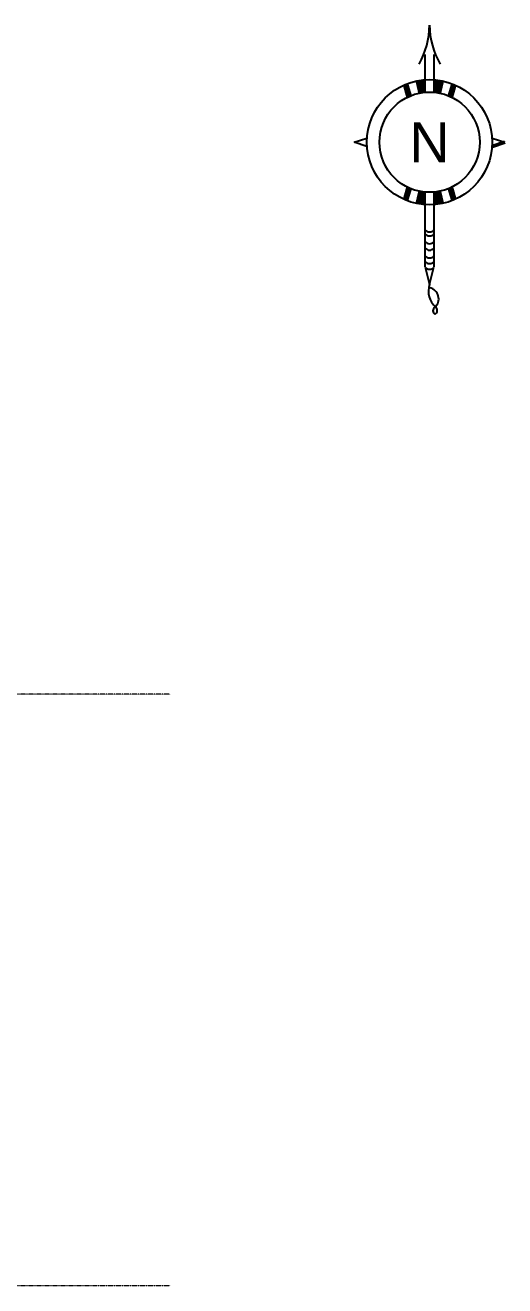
# Model space of a CAD drawing. Header units: millimetres. Extents: x 2402294 to 3337895, y 3394997 to 3969149.
# Drawn here: x 2479895 to 2494884, y 3736009 to 3775422 of the extents above; entities that cross this region are included whole.
import ezdxf

# ---------------------------------------------------------------- set-up
doc = ezdxf.new("R2010")
doc.units = ezdxf.units.MM
doc.header["$MEASUREMENT"] = 0
doc.linetypes.add('CENTER', pattern=[2, 1.25, -0.25, 0.25, -0.25])
doc.layers.add('centreline', color=52, linetype='CENTER', lineweight=5)
doc.layers.add('Column-0.5', color=14, linetype='Continuous', lineweight=50)
doc.styles.add('ARIAL', font='arial.ttf')

# ---------------------------------------------------------------- blocks, each defined once
blk = doc.blocks.new('NORTH-flat-1-flat-1-flat-1-flat-1')
at = {"color": 7, "ltscale": 5}
for p, q in [((-144, 2743), (-144, 1561)), ((131, 2743), (131, 1562)), ((-2351, 0), (-1959, 131)), ((1959, 131), (2351, 0)), ((-1959, -131), (-2351, 0)), ((-144, -1561), (-144, -3004)), ((131, -1562), (131, -3004)), ((-144, -3004), (-144, -3895)), ((131, -3004), (131, -3895)), ((-136, -3908), (0, -4454)), ((0, -4454), (136, -3908))]:
    blk.add_line(p, q, dxfattribs=at)
at = {"color": 7}
for centre, major_axis, start_param, end_param in [((-2518, 3685), (0, 2518), 4.195324, 4.701685), ((2518, 3685), (0, 2518), 1.581726, 2.088087), ((0, 0), (0, 1959), 4.712383, 10.995568), ((0, 0), (0, 1567), -1.570773, 4.712412), ((605, -4665), (0, 641), 1.234852, 2.432453), ((-70, -4902), (0, 356), 3.883478, 6.061031), ((227, -5272), (0, 122), 0.483477, 2.658273), ((108, -5260), (0, 135), 3.624641, 5.648931)]:
    blk.add_ellipse(centre, major_axis=major_axis, ratio=0.999999, start_param=start_param, end_param=end_param, dxfattribs=at)
at = {"color": 1}
for centre, start_param, end_param in [((0, -2627), 2.270048, 4.013791), ((0, -2754), 2.269692, 4.013436), ((0, -2995), 2.269337, 4.013081), ((0, -3198), 2.270048, 4.013791), ((0, -3439), 2.269711, 4.013455), ((0, -3617), 2.270048, 4.013791), ((0, -3794), 2.269692, 4.013436)]:
    blk.add_ellipse(centre, major_axis=(0, 178), ratio=0.999999, start_param=start_param, end_param=end_param, dxfattribs=at)
at = {"color": 1, "ltscale": 5}
for points in [[(-834, 1772), (-662, 1834), (-727, 1390), (-548, 1461)], [(-441, 1905), (-143, 1949), (-352, 1523), (-143, 1541)], [(453, 1905), (155, 1949), (364, 1523), (155, 1541)], [(846, 1772), (673, 1834), (739, 1390), (560, 1461)], [(-834, -1772), (-662, -1833), (-727, -1390), (-548, -1461)], [(-441, -1905), (-143, -1949), (-352, -1523), (-143, -1541)], [(453, -1905), (155, -1949), (364, -1523), (155, -1541)], [(846, -1772), (673, -1833), (739, -1390), (560, -1461)]]:
    blk.add_solid(points, dxfattribs=at)
at = {"layer": 'Column-0.5', "ltscale": 5}
blk.add_line((2351, 0), (1959, -131), dxfattribs=at)
at = {"color": 7, "ltscale": 5, "style": 'ARIAL'}
blk.add_text('N', height=1250, rotation=0.0002, dxfattribs=at).set_placement((-631, -625))

msp = doc.modelspace()

# ---------------------------------------------------------------- linework, layer by layer
at = {"layer": 'centreline', "ltscale": 5}
for p, q in [((2484429.1, 3754509.2), (2441909.5, 3754509.2)), ((2484429.1, 3736009.2), (2456624.6, 3736009.2))]:
    msp.add_line(p, q, dxfattribs=at)

# ---------------------------------------------------------------- block references
at = {"ltscale": 5}
msp.add_blockref('NORTH-flat-1-flat-1-flat-1-flat-1', (2492532.4, 3771764.8), dxfattribs=at)

doc.saveas('drawing.dxf')
